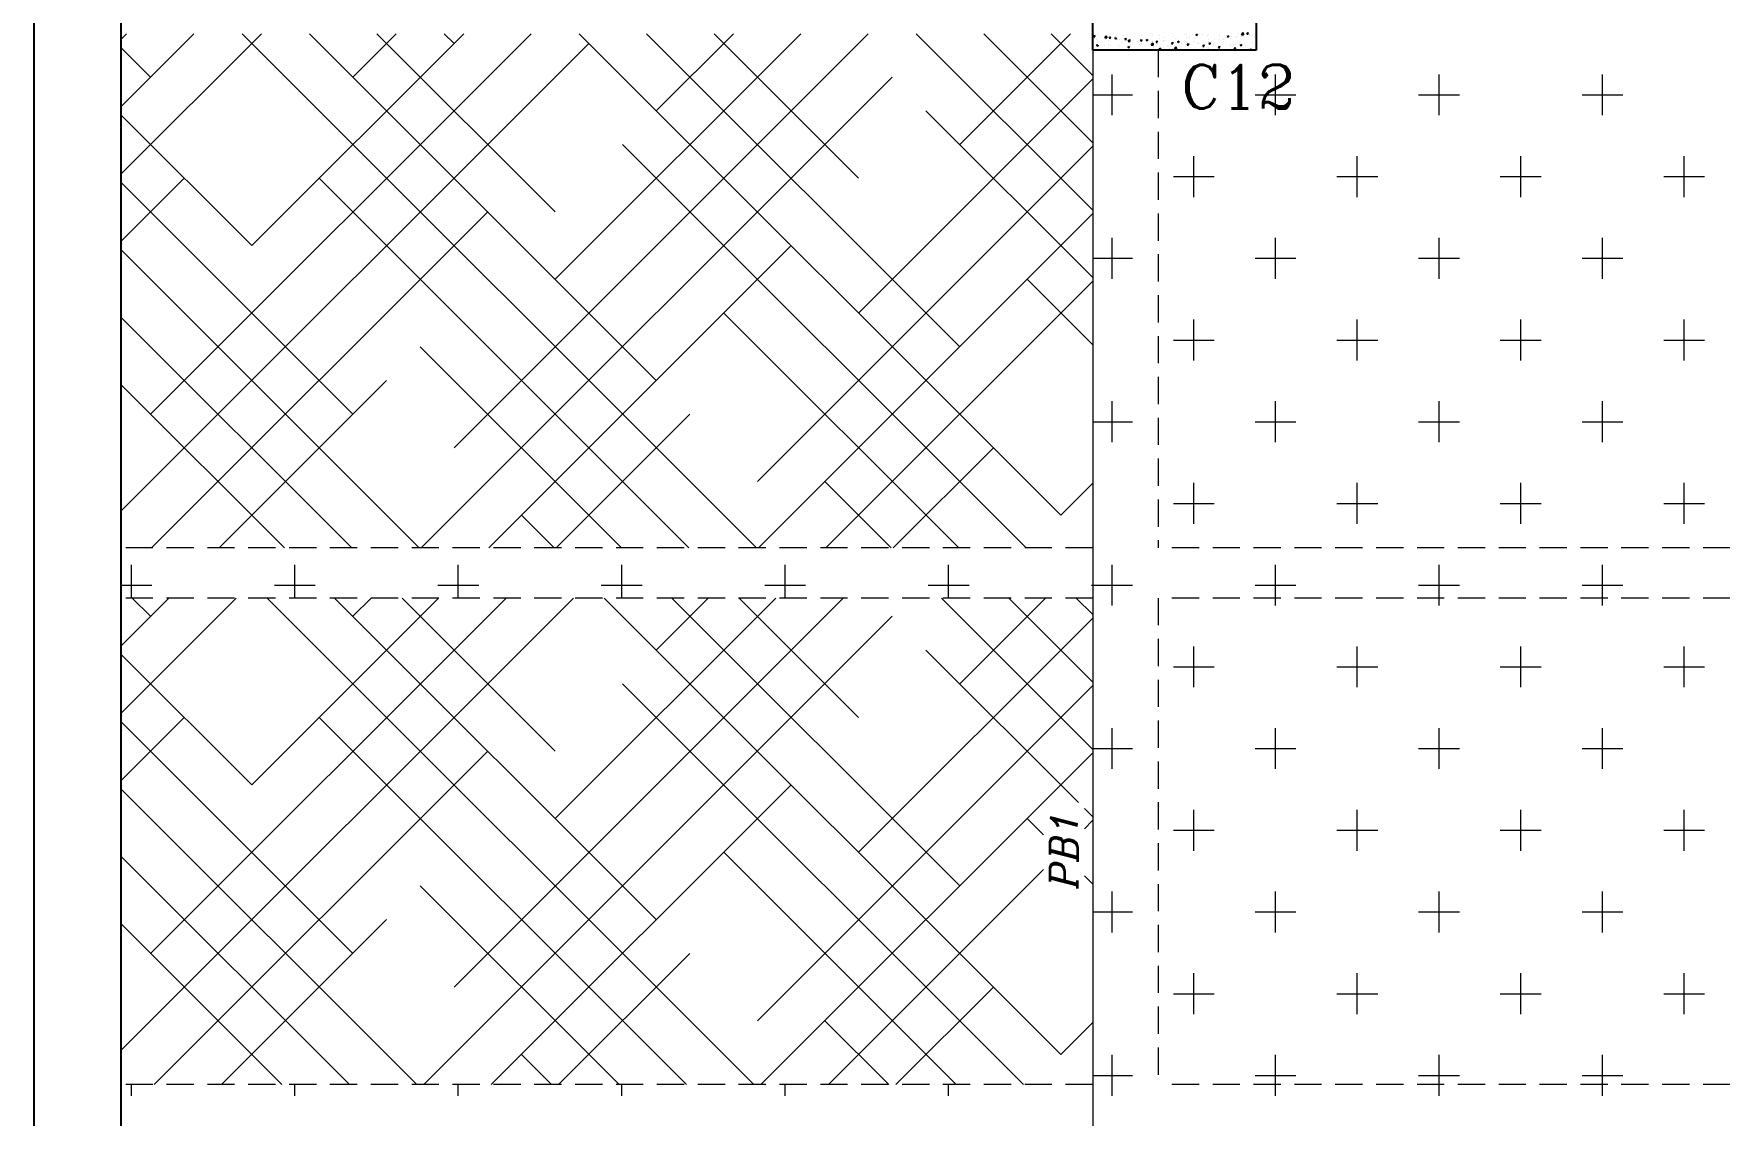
# Model space of a CAD drawing. Header units: millimetres. Extents: x 331487 to 517269, y 198509 to 399936.
# Drawn here: x 382806 to 390540, y 382285 to 387249 of the extents above; entities that cross this region are included whole.
import ezdxf

# ---------------------------------------------------------------- set-up
doc = ezdxf.new("R2010")
doc.units = ezdxf.units.MM
doc.header["$MEASUREMENT"] = 0
doc.linetypes.add('DASHED', pattern=[0.75, 0.5, -0.25])
doc.linetypes.add('DASHED2', pattern=[0.375, 0.25, -0.125])
doc.layers.add('9th_Sunk', color=251, linetype='DASHED', lineweight=5)
doc.layers.add('BEAM', color=1, linetype='Continuous', lineweight=5)
doc.layers.add('COLUMN', color=6, linetype='Continuous')
doc.styles.add('ITALICC', font='italicc', dxfattribs={"height": 0.3})
doc.styles.add('RC', font='romanc.shx', dxfattribs={"height": 200})

msp = doc.modelspace()

# ---------------------------------------------------------------- linework, layer by layer
at = {"layer": '9th_Sunk', "linetype": 'Continuous'}
for p, q in [((383205.7, 387223), (383231.7, 387249)), ((383205.7, 386913.7), (383541, 387249)), ((383205.7, 386604.3), (383850.4, 387249)), ((383342, 385503.2), (385087.8, 387249)), ((386121.6, 384889), (383761.6, 387249)), ((383806, 386276.6), (384778.5, 387249)), ((385662.2, 385657.9), (384071, 387249)), ((384270.1, 387050), (384469.1, 387249)), ((385198.1, 386431.3), (384380.4, 387249)), ((384734.1, 387204.7), (384689.7, 387249)), ((384734.1, 385348.5), (386634.6, 387249)), ((385198.1, 386121.9), (386325.3, 387249)), ((387518.3, 385039.1), (385308.4, 387249)), ((387054.3, 385812.5), (385617.8, 387249)), ((385662.2, 386895.3), (386015.9, 387249)), ((386590.2, 386585.9), (385927.2, 387249)), ((387665.1, 386439.1), (386855.2, 387249)), ((387054.3, 386740.6), (387562.7, 387249)), ((387665.1, 386748.5), (387164.6, 387249)), ((387665.1, 387057.8), (387474, 387249)), ((383205.7, 385057.5), (385352.8, 387204.7)), ((383342, 387050), (383205.7, 387186.3)), ((384584, 384889), (386744.9, 387050)), ((386590.2, 385967.2), (387665.1, 387042.1)), ((383806, 386276.6), (383205.7, 386876.9)), ((387665.1, 386129.8), (386899.6, 386895.3)), ((387359.1, 384889), (385507.5, 386740.6)), ((386126.2, 385193.8), (387665.1, 386732.7)), ((383205.7, 386294.9), (383496.7, 386585.9)), ((384270.1, 385503.2), (383205.7, 386567.6)), ((385812.3, 384889), (384115.4, 386585.9)), ((383346.5, 384889), (384888.8, 386431.3)), ((386130.8, 384889), (387665.1, 386423.4)), ((384574.8, 384889), (383205.7, 386258.2)), ((384893.3, 384889), (386280.9, 386276.6)), ((386440.1, 384889), (387665.1, 386114)), ((387665.1, 385820.4), (387363.6, 386121.9)), ((384265.5, 384889), (383205.7, 385948.8)), ((387049.7, 384889), (385971.5, 385967.2)), ((385502.9, 384889), (384579.4, 385812.5)), ((383956.1, 384889), (383205.7, 385639.5)), ((383655.9, 384889), (384424.7, 385657.9)), ((385202.7, 384889), (385816.8, 385503.2)), ((386749.5, 384889), (387209, 385348.5)), ((386740.4, 384889), (386435.6, 385193.8)), ((387518.3, 385039.1), (387665.1, 385185.9)), ((385193.6, 384889), (385043.5, 385039.1)), ((383205.7, 384438.8), (383425.9, 384659)), ((383205.7, 384129.4), (383735.3, 384659)), ((383205.7, 382582.6), (385282.1, 384659)), ((383342, 384575.1), (383258, 384659)), ((383342, 383028.3), (384972.7, 384659)), ((383806, 383801.7), (384663.3, 384659)), ((386110.1, 382425.7), (383876.8, 384659)), ((385662.2, 383183), (384186.1, 384659)), ((384270.1, 384575.1), (384354, 384659)), ((385198.1, 383956.4), (384495.5, 384659)), ((384734.1, 382873.6), (386519.5, 384659)), ((385198.1, 383647), (386210.1, 384659)), ((387518.3, 382564.3), (385423.6, 384659)), ((385662.2, 384420.4), (385900.8, 384659)), ((387054.3, 383337.7), (385732.9, 384659)), ((386590.2, 384111.1), (386042.3, 384659)), ((387665.1, 383964.3), (386970.4, 384659)), ((387054.3, 384265.7), (387447.6, 384659)), ((387665.1, 384273.6), (387279.7, 384659)), ((387665.1, 384583), (387589.1, 384659)), ((384595.5, 382425.7), (386744.9, 384575.1)), ((386590.2, 383492.3), (387665.1, 384567.2)), ((383806, 383801.7), (383205.7, 384402)), ((387599.8, 383720.3), (386899.6, 384420.4)), ((387347.5, 382425.7), (385507.5, 384265.7)), ((386126.2, 382718.9), (387665.1, 384257.9)), ((383205.7, 383820.1), (383496.7, 384111.1)), ((384270.1, 383028.3), (383205.7, 384092.7)), ((385800.7, 382425.7), (384115.4, 384111.1)), ((383358.1, 382425.7), (384888.8, 383956.4)), ((386142.3, 382425.7), (387665.1, 383948.5)), ((384563.3, 382425.7), (383205.7, 383783.3)), ((384904.9, 382425.7), (386280.9, 383801.7)), ((387665.1, 383654.9), (387626.3, 383693.7)), ((387438.8, 383571.8), (387363.6, 383647)), ((387626.3, 383600.4), (387665.1, 383639.2)), ((384254, 382425.7), (383205.7, 383474)), ((387038.2, 382425.7), (385971.5, 383492.3)), ((386451.7, 382425.7), (387438.8, 383412.9)), ((387665.1, 383345.5), (387626.3, 383384.3)), ((385491.4, 382425.7), (384579.4, 383337.7)), ((383944.6, 382425.7), (383205.7, 383164.6)), ((383667.4, 382425.7), (384424.7, 383183)), ((385214.2, 382425.7), (385816.8, 383028.3)), ((386761, 382425.7), (387209, 382873.6)), ((386728.8, 382425.7), (386435.6, 382718.9)), ((387518.3, 382564.3), (387665.1, 382711.1)), ((385182, 382425.7), (385043.5, 382564.3))]:
    msp.add_line(p, q, dxfattribs=at)
at = {"layer": 'BEAM', "ltscale": 750}
for p, q in [((387665.1, 387174), (387665.1, 384889)), ((387665.1, 384889), (387665.1, 382425.7)), ((387665.1, 382425.7), (387665.1, 379844))]:
    msp.add_line(p, q, dxfattribs=at)
at = {"layer": 'BEAM', "linetype": 'DASHED2', "ltscale": 500}
for p, q in [((387965.1, 387174), (387965.1, 384889)), ((387665.1, 384889), (383205.7, 384889)), ((393590.1, 384889), (387965.1, 384889)), ((387665.1, 384659), (383205.7, 384659)), ((393590.1, 384659), (387965.1, 384659)), ((387965.1, 384659), (387965.1, 382425.7)), ((387665.1, 382425.7), (383205.7, 382425.7)), ((393590.1, 382425.7), (387965.1, 382425.7))]:
    msp.add_line(p, q, dxfattribs=at)
at = {"layer": 'BEAM', "color": 253, "linetype": 'Continuous', "ltscale": 750}
for p, q in [((387753.6, 386874.5), (387753.6, 387062)), ((388503.6, 386874.5), (388503.6, 387062)), ((389253.6, 386874.5), (389253.6, 387062)), ((390003.6, 386874.5), (390003.6, 387062)), ((387665.1, 386968.2), (387847.3, 386968.2)), ((388409.8, 386968.2), (388597.3, 386968.2)), ((389159.8, 386968.2), (389347.3, 386968.2)), ((389909.8, 386968.2), (390097.3, 386968.2)), ((388128.6, 386499.5), (388128.6, 386687)), ((388878.6, 386499.5), (388878.6, 386687)), ((389628.6, 386499.5), (389628.6, 386687)), ((390378.6, 386499.5), (390378.6, 386687)), ((388034.8, 386593.2), (388222.3, 386593.2)), ((388784.8, 386593.2), (388972.3, 386593.2)), ((389534.8, 386593.2), (389722.3, 386593.2)), ((390284.8, 386593.2), (390472.3, 386593.2)), ((387753.6, 386124.5), (387753.6, 386312)), ((388503.6, 386124.5), (388503.6, 386312)), ((389253.6, 386124.5), (389253.6, 386312)), ((390003.6, 386124.5), (390003.6, 386312)), ((387665.1, 386218.2), (387847.3, 386218.2)), ((388409.8, 386218.2), (388597.3, 386218.2)), ((389159.8, 386218.2), (389347.3, 386218.2)), ((389909.8, 386218.2), (390097.3, 386218.2)), ((388128.6, 385749.5), (388128.6, 385937)), ((388878.6, 385749.5), (388878.6, 385937)), ((389628.6, 385749.5), (389628.6, 385937)), ((390378.6, 385749.5), (390378.6, 385937)), ((388034.8, 385843.2), (388222.3, 385843.2)), ((388784.8, 385843.2), (388972.3, 385843.2)), ((389534.8, 385843.2), (389722.3, 385843.2)), ((390284.8, 385843.2), (390472.3, 385843.2)), ((387753.6, 385374.5), (387753.6, 385562)), ((388503.6, 385374.5), (388503.6, 385562)), ((389253.6, 385374.5), (389253.6, 385562)), ((390003.6, 385374.5), (390003.6, 385562)), ((387665.1, 385468.2), (387847.3, 385468.2)), ((388409.8, 385468.2), (388597.3, 385468.2)), ((389159.8, 385468.2), (389347.3, 385468.2)), ((389909.8, 385468.2), (390097.3, 385468.2)), ((388128.6, 384999.5), (388128.6, 385187)), ((388878.6, 384999.5), (388878.6, 385187)), ((389628.6, 384999.5), (389628.6, 385187)), ((390378.6, 384999.5), (390378.6, 385187)), ((388034.8, 385093.2), (388222.3, 385093.2)), ((388784.8, 385093.2), (388972.3, 385093.2)), ((389534.8, 385093.2), (389722.3, 385093.2)), ((390284.8, 385093.2), (390472.3, 385093.2)), ((383253.6, 384659), (383253.6, 384812)), ((384003.6, 384659), (384003.6, 384812)), ((384753.6, 384659), (384753.6, 384812)), ((385503.6, 384659), (385503.6, 384812)), ((386253.6, 384659), (386253.6, 384812)), ((387003.6, 384659), (387003.6, 384812)), ((387753.6, 384624.5), (387753.6, 384812)), ((388503.6, 384659), (388503.6, 384812)), ((389253.6, 384659), (389253.6, 384812)), ((390003.6, 384659), (390003.6, 384812)), ((383205.7, 384718.2), (383347.3, 384718.2)), ((383909.8, 384718.2), (384097.3, 384718.2)), ((384659.8, 384718.2), (384847.3, 384718.2)), ((385409.8, 384718.2), (385597.3, 384718.2)), ((386159.8, 384718.2), (386347.3, 384718.2)), ((386909.8, 384718.2), (387097.3, 384718.2)), ((387659.8, 384718.2), (387665.1, 384718.2)), ((387665.1, 384718.2), (387847.3, 384718.2)), ((388409.8, 384718.2), (388597.3, 384718.2)), ((389159.8, 384718.2), (389347.3, 384718.2)), ((389909.8, 384718.2), (390097.3, 384718.2)), ((388503.6, 384624.5), (388503.6, 384659)), ((389253.6, 384624.5), (389253.6, 384659)), ((390003.6, 384624.5), (390003.6, 384659)), ((388128.6, 384249.5), (388128.6, 384437)), ((388878.6, 384249.5), (388878.6, 384437)), ((389628.6, 384249.5), (389628.6, 384437)), ((390378.6, 384249.5), (390378.6, 384437)), ((388034.8, 384343.2), (388222.3, 384343.2)), ((388784.8, 384343.2), (388972.3, 384343.2)), ((389534.8, 384343.2), (389722.3, 384343.2)), ((390284.8, 384343.2), (390472.3, 384343.2)), ((387753.6, 383874.5), (387753.6, 384062)), ((388503.6, 383874.5), (388503.6, 384062)), ((389253.6, 383874.5), (389253.6, 384062)), ((390003.6, 383874.5), (390003.6, 384062)), ((387665.1, 383968.2), (387847.3, 383968.2)), ((388409.8, 383968.2), (388597.3, 383968.2)), ((389159.8, 383968.2), (389347.3, 383968.2)), ((389909.8, 383968.2), (390097.3, 383968.2)), ((388128.6, 383499.5), (388128.6, 383687)), ((388878.6, 383499.5), (388878.6, 383687)), ((389628.6, 383499.5), (389628.6, 383687)), ((390378.6, 383499.5), (390378.6, 383687)), ((388034.8, 383593.2), (388222.3, 383593.2)), ((388784.8, 383593.2), (388972.3, 383593.2)), ((389534.8, 383593.2), (389722.3, 383593.2)), ((390284.8, 383593.2), (390472.3, 383593.2)), ((387753.6, 383124.5), (387753.6, 383312)), ((388503.6, 383124.5), (388503.6, 383312)), ((389253.6, 383124.5), (389253.6, 383312)), ((390003.6, 383124.5), (390003.6, 383312)), ((387665.1, 383218.2), (387847.3, 383218.2)), ((388409.8, 383218.2), (388597.3, 383218.2)), ((389159.8, 383218.2), (389347.3, 383218.2)), ((389909.8, 383218.2), (390097.3, 383218.2)), ((388128.6, 382749.5), (388128.6, 382937)), ((388878.6, 382749.5), (388878.6, 382937)), ((389628.6, 382749.5), (389628.6, 382937)), ((390378.6, 382749.5), (390378.6, 382937)), ((388034.8, 382843.2), (388222.3, 382843.2)), ((388784.8, 382843.2), (388972.3, 382843.2)), ((389534.8, 382843.2), (389722.3, 382843.2)), ((390284.8, 382843.2), (390472.3, 382843.2)), ((387753.6, 382374.5), (387753.6, 382562)), ((388503.6, 382425.7), (388503.6, 382562)), ((389253.6, 382425.7), (389253.6, 382562)), ((390003.6, 382425.7), (390003.6, 382562)), ((387665.1, 382468.2), (387847.3, 382468.2)), ((388409.8, 382468.2), (388597.3, 382468.2)), ((389159.8, 382468.2), (389347.3, 382468.2)), ((389909.8, 382468.2), (390097.3, 382468.2)), ((383253.6, 382374.5), (383253.6, 382425.7)), ((384003.6, 382374.5), (384003.6, 382425.7)), ((384753.6, 382374.5), (384753.6, 382425.7)), ((385503.6, 382374.5), (385503.6, 382425.7)), ((386253.6, 382374.5), (386253.6, 382425.7)), ((387003.6, 382374.5), (387003.6, 382425.7)), ((388503.6, 382374.5), (388503.6, 382425.7)), ((389253.6, 382374.5), (389253.6, 382425.7)), ((390003.6, 382374.5), (390003.6, 382425.7))]:
    msp.add_line(p, q, dxfattribs=at)
at = {"layer": 'COLUMN'}
for p, q in [((382805.7, 395451.5), (382805.7, 362605.5)), ((383205.7, 395051.5), (383205.7, 362995.9)), ((387665.1, 387174), (387665.1, 387624)), ((388415.1, 387624), (388415.1, 387174)), ((388415.1, 387174), (387665.1, 387174))]:
    msp.add_line(p, q, dxfattribs=at)
at = {"layer": 'COLUMN', "color": 2, "linetype": 'Continuous'}
for p, q in [((387668.2, 387235.9), (387673, 387241.6)), ((387674.2, 387235.4), (387673, 387241.6)), ((387686.4, 387243.8), (387686.4, 387243.8)), ((387720, 387231), (387727.8, 387239.2)), ((387729, 387229.7), (387727.8, 387239.2)), ((387808.1, 387241), (387808.1, 387241)), ((387890.3, 387238.5), (387890.3, 387238.5)), ((387940.8, 387244.9), (387940.8, 387244.9)), ((387970.3, 387239.4), (387970.3, 387239.4)), ((388032.5, 387248.9), (388032.5, 387248.9)), ((388085.9, 387246.6), (388085.9, 387246.6)), ((388097.1, 387243.1), (388097.1, 387243.1)), ((388110.9, 387237.5), (388110.9, 387237.5)), ((388122.1, 387246.4), (388122.1, 387246.4)), ((388137.9, 387244.4), (388144.9, 387247.1)), ((388137.9, 387244.4), (388142.9, 387241)), ((388139.3, 387244.4), (388139.3, 387244.4)), ((388142.9, 387241), (388144.9, 387247.1)), ((388145.4, 387240), (388145.4, 387240)), ((388169.2, 387247.5), (388169.2, 387247.5)), ((388192.6, 387242.1), (388192.6, 387242.1)), ((388196.7, 387247.1), (388196.7, 387247.1)), ((388246, 387239.9), (388246, 387239.9)), ((388281.6, 387236.4), (388288.6, 387239.1)), ((388286.6, 387233), (388288.6, 387239.1)), ((388299.4, 387237.6), (388299.4, 387237.6)), ((388322.9, 387236.8), (388322.9, 387236.8)), ((388331.7, 387248.8), (388331.7, 387248.8)), ((388347.1, 387245.7), (388354.9, 387253.8)), ((388347.1, 387245.7), (388356, 387244.3)), ((388348, 387240.1), (388348, 387240.1)), ((388356, 387244.3), (388354.9, 387253.8)), ((388371.6, 387248.4), (388376.4, 387254.1)), ((388371.6, 387248.4), (388377.6, 387247.8)), ((388377.6, 387247.8), (388376.4, 387254.1)), ((388382.3, 387242.6), (388382.3, 387242.6)), ((388385.1, 387246.5), (388385.1, 387246.5)), ((388385.8, 387245.1), (388385.8, 387245.1)), ((388399.8, 387241.1), (388399.8, 387241.1)), ((387668.2, 387235.9), (387674.2, 387235.4)), ((387671.2, 387225), (387671.2, 387225)), ((387678.7, 387189.4), (387678.7, 387189.4)), ((387682.1, 387224.4), (387682.1, 387224.4)), ((387682.4, 387195.9), (387689.4, 387198.6)), ((387682.4, 387195.9), (387687.4, 387192.5)), ((387684, 387177.2), (387684, 387177.2)), ((387685.2, 387210.5), (387685.2, 387210.5)), ((387687.4, 387192.5), (387689.4, 387198.6)), ((387718.9, 387193.3), (387718.9, 387193.3)), ((387720.1, 387231.1), (387729, 387229.7)), ((387724.6, 387222.8), (387724.6, 387222.8)), ((387735.3, 387184.3), (387735.3, 387184.3)), ((387736.5, 387217.5), (387736.5, 387217.5)), ((387737, 387199.4), (387737, 387199.4)), ((387739.9, 387229.6), (387744.7, 387235.4)), ((387739.9, 387229.6), (387745.9, 387229.1)), ((387744, 387196.6), (387744, 387196.6)), ((387745.9, 387229.1), (387744.7, 387235.4)), ((387745.2, 387232.7), (387745.2, 387232.7)), ((387761, 387177.4), (387761, 387177.4)), ((387766.5, 387228.1), (387773.5, 387230.8)), ((387766.5, 387228.1), (387771.4, 387224.8)), ((387770.3, 387236), (387770.3, 387236)), ((387771.4, 387224.8), (387773.5, 387230.8)), ((387778, 387220.5), (387778, 387220.5)), ((387781.8, 387201.6), (387781.8, 387201.6)), ((387785.8, 387190.7), (387785.8, 387190.7)), ((387787, 387223.9), (387787, 387223.9)), ((387795.3, 387209.4), (387795.3, 387209.4)), ((387811.6, 387223.3), (387816.5, 387229.1)), ((387811.6, 387223.3), (387817.6, 387222.8)), ((387817.6, 387222.8), (387816.5, 387229.1)), ((387819.3, 387187.5), (387819.3, 387187.5)), ((387826.1, 387187.9), (387833.1, 387190.6)), ((387826.1, 387187.9), (387831.1, 387184.5)), ((387826.8, 387214.5), (387834.6, 387222.6)), ((387826.8, 387214.5), (387835.7, 387213.1)), ((387831.1, 387184.5), (387833.1, 387190.6)), ((387831.4, 387218.3), (387831.4, 387218.3)), ((387835.7, 387213.1), (387834.6, 387222.6)), ((387837.8, 387198.1), (387837.8, 387198.1)), ((387839, 387231.4), (387839, 387231.4)), ((387845, 387209.9), (387845, 387209.9)), ((387853.6, 387219.4), (387853.6, 387219.4)), ((387870, 387213.2), (387870, 387213.2)), ((387877.6, 387197.5), (387877.6, 387197.5)), ((387881.6, 387178.7), (387881.6, 387178.7)), ((387883.4, 387217.1), (387888.2, 387222.8)), ((387883.4, 387217.1), (387889.3, 387216.5)), ((387884.7, 387216), (387884.7, 387216)), ((387889.3, 387216.5), (387888.2, 387222.8)), ((387889.1, 387205.2), (387889.1, 387205.2)), ((387907.9, 387218.2), (387907.9, 387218.2)), ((387910.2, 387220.1), (387917.2, 387222.8)), ((387910.2, 387220.1), (387915.1, 387216.8)), ((387912, 387229.4), (387912, 387229.4)), ((387915.1, 387216.8), (387917.2, 387222.8)), ((387933.5, 387197.9), (387941.3, 387206.1)), ((387933.5, 387197.9), (387942.4, 387196.6)), ((387935.9, 387207.5), (387935.9, 387207.5)), ((387938.1, 387213.8), (387938.1, 387213.8)), ((387938.4, 387178.3), (387938.4, 387178.3)), ((387939.6, 387211.6), (387939.6, 387211.6)), ((387942.4, 387196.6), (387941.3, 387206.1)), ((387944.7, 387187), (387944.7, 387187)), ((387955.1, 387210.8), (387959.9, 387216.5)), ((387955.1, 387210.8), (387961.1, 387210.3)), ((387961.1, 387210.3), (387959.9, 387216.5)), ((387969.8, 387190.3), (387969.8, 387190.3)), ((387969.9, 387179.9), (387976.9, 387182.6)), ((387969.9, 387179.9), (387974.8, 387176.5)), ((387971, 387226.5), (387971, 387226.5)), ((387974.8, 387176.5), (387976.9, 387182.6)), ((387990.3, 387185.8), (387990.3, 387185.8)), ((387991.5, 387211.5), (387991.5, 387211.5)), ((387991.6, 387219.1), (387991.6, 387219.1)), ((387994.2, 387217.5), (387994.2, 387217.5)), ((387996.1, 387229.8), (387996.1, 387229.8)), ((388007.6, 387195.3), (388007.6, 387195.3)), ((388026.8, 387204.5), (388031.6, 387210.3)), ((388026.8, 387204.5), (388032.8, 387204)), ((388032.8, 387204), (388031.6, 387210.3)), ((388032.4, 387182.5), (388032.4, 387182.5)), ((388034, 387234.8), (388034, 387234.8)), ((388040.2, 387181.4), (388048, 387189.5)), ((388040.2, 387181.4), (388049.1, 387180)), ((388041.7, 387192.8), (388041.7, 387192.8)), ((388042.9, 387226.1), (388042.9, 387226.1)), ((388044.9, 387209.2), (388044.9, 387209.2)), ((388049.1, 387180), (388048, 387189.5)), ((388052.6, 387227.5), (388052.6, 387227.5)), ((388053.9, 387212.1), (388060.9, 387214.8)), ((388053.9, 387212.1), (388058.9, 387208.8)), ((388058.9, 387208.8), (388060.9, 387214.8)), ((388070.8, 387203.6), (388070.8, 387203.6)), ((388090.7, 387192.5), (388090.7, 387192.5)), ((388092.2, 387199.2), (388092.2, 387199.2)), ((388093.4, 387232.5), (388093.4, 387232.5)), ((388095.8, 387206.9), (388095.8, 387206.9)), ((388098.3, 387207), (388098.3, 387207)), ((388098.6, 387198.2), (388103.4, 387204)), ((388098.6, 387198.2), (388104.5, 387197.7)), ((388104.5, 387197.7), (388103.4, 387204)), ((388119.2, 387174), (388120.6, 387174.6)), ((388120.4, 387174), (388120.6, 387174.6)), ((388133.7, 387211.9), (388133.7, 387211.9)), ((388144.1, 387206.7), (388144.1, 387206.7)), ((388149.1, 387202.5), (388149.1, 387202.5)), ((388151.7, 387204.7), (388151.7, 387204.7)), ((388170.3, 387192), (388175.1, 387197.7)), ((388170.3, 387192), (388176.3, 387191.4)), ((388170.6, 387180.8), (388170.6, 387180.8)), ((388176.3, 387191.4), (388175.1, 387197.7)), ((388194.3, 387180.5), (388194.3, 387180.5)), ((388195.5, 387213.8), (388195.5, 387213.8)), ((388195.6, 387184.1), (388195.6, 387184.1)), ((388196.9, 387220.2), (388196.9, 387220.2)), ((388197.6, 387204.1), (388204.6, 387206.8)), ((388197.6, 387204.1), (388202.6, 387200.8)), ((388202.6, 387200.8), (388204.6, 387206.8)), ((388205, 387202.5), (388205, 387202.5)), ((388207.4, 387212.5), (388207.4, 387212.5)), ((388221.9, 387223.5), (388221.9, 387223.5)), ((388233.5, 387189.1), (388233.5, 387189.1)), ((388242, 387185.7), (388246.8, 387191.4)), ((388242, 387185.7), (388248, 387185.2)), ((388244.8, 387186.9), (388244.8, 387186.9)), ((388246, 387220.2), (388246, 387220.2)), ((388248, 387185.2), (388246.8, 387191.4)), ((388258.4, 387200.2), (388258.4, 387200.2)), ((388259.8, 387228.5), (388259.8, 387228.5)), ((388265.7, 387222.5), (388265.7, 387222.5)), ((388281.6, 387236.4), (388286.6, 387233)), ((388296.6, 387197.4), (388296.6, 387197.4)), ((388296.7, 387194.4), (388296.7, 387194.4)), ((388297.9, 387227.7), (388297.9, 387227.7)), ((388311.8, 387198), (388311.8, 387198)), ((388313.7, 387179.4), (388318.5, 387185.2)), ((388313.7, 387179.4), (388319.7, 387178.9)), ((388319.7, 387178.9), (388318.5, 387185.2)), ((388321.7, 387200.7), (388321.7, 387200.7)), ((388324, 387232.5), (388324, 387232.5)), ((388341.3, 387196.1), (388348.3, 387198.8)), ((388341.3, 387196.1), (388346.3, 387192.8)), ((388346.3, 387192.8), (388348.3, 387198.8)), ((388348.1, 387201.4), (388348.1, 387201.4)), ((388349.3, 387234.7), (388349.3, 387234.7)), ((388352.8, 387235.4), (388352.8, 387235.4)), ((388359.5, 387205.7), (388359.5, 387205.7)), ((388365.2, 387195.7), (388365.2, 387195.7)), ((388378.2, 387182.9), (388378.2, 387182.9)), ((388386.2, 387174), (388390.3, 387178.9)), ((388391.2, 387174), (388390.3, 387178.9)), ((388396.4, 387174.5), (388396.4, 387174.5)), ((388397.4, 387174.5), (388397.4, 387174.5)), ((388398.6, 387207.8), (388398.6, 387207.8)), ((388406.2, 387233.1), (388406.2, 387233.1))]:
    msp.add_line(p, q, dxfattribs=at)

# ---------------------------------------------------------------- texts
at = {"color": 3, "linetype": 'Continuous', "style": 'ITALICC'}
msp.add_attdef('PB1', (387595.1, 383325.9), '', height=125, rotation=90, dxfattribs=at)
at = {"layer": 'COLUMN', "style": 'RC'}
msp.add_text('C12', height=200, dxfattribs=at).set_placement((388070, 386905.9))

doc.saveas('drawing.dxf')
